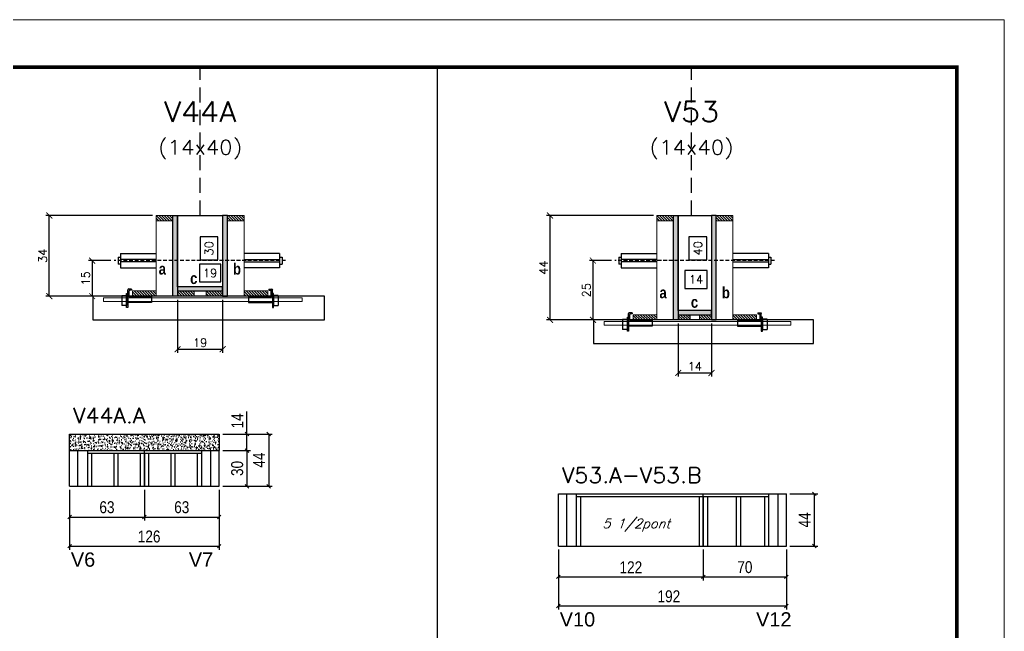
# Model space of a CAD drawing. Header units: millimetres. Extents: x 2921 to 9246, y 316 to 11751.
# Drawn here: x 5162 to 5991, y 3148 to 3663 of the extents above; entities that cross this region are included whole.
import ezdxf
from ezdxf.enums import TextEntityAlignment as Align

# ---------------------------------------------------------------- set-up
doc = ezdxf.new("R2010")
doc.units = ezdxf.units.MM
doc.linetypes.add('DASHED', pattern=[0.75, 0.5, -0.25])
doc.linetypes.add('HIDDEN', pattern=[9.525, 6.35, -3.175])
for name, color, linetype in [('00 - FELIPE', 2, 'Continuous'), ('1', 3, 'Continuous'), ('5', 5, 'Continuous'), ('8', 8, 'Continuous'), ('barrote', 251, 'Continuous'), ('COTA', 241, 'Continuous'), ('Cota Seção (2x)', 4, 'Continuous'), ('detalhes', 4, 'Continuous'), ('Hachura', 253, 'Continuous'), ('Painéis', 200, 'Continuous'), ('presilha', 1, 'Continuous'), ('SARR_2.2x7', 40, 'Continuous'), ('SARR_3.5x7', 81, 'Continuous'), ('TENSOR', 3, 'Continuous'), ('texto', 7, 'Continuous'), ('Texto de Titulo', 7, 'Continuous'), ('Texto Qtd Sarr', 242, 'Continuous')]:
    doc.layers.add(name, color=color, linetype=linetype)
for name, color, linetype, lineweight in [('CONCRETO', 251, 'Continuous', 25), ('Folhas', 255, 'Continuous', 9), ('Madeira', 126, 'Continuous', 18), ('SARRAFO DE PRESSAO', 251, 'DASHED', 9), ('SCO-___-LAJ', 2, 'Continuous', 0), ('Texto Seção', 7, 'Continuous', 15)]:
    doc.layers.add(name, color=color, linetype=linetype, lineweight=lineweight)
doc.styles.add('COTA TECNICA', font='techl___.ttf', dxfattribs={"height": 10})
doc.styles.add('REGUA-120', font='ROMANS.shx', dxfattribs={"height": 15})
doc.styles.add('Romans', font='romans.shx')
doc.styles.get("Standard").update_dxf_attribs({"font": 'arial.ttf'})
doc.styles.add('TECNICA', font='techb___.ttf', dxfattribs={"height": 10})
doc.dimstyles.new('Cota Seção (2x)', dxfattribs={"dimtxt": 7, "dimasz": 5, "dimexe": 3, "dimexo": 3, "dimgap": 2, "dimtad": 3, "dimdec": 1, "dimlfac": 0.5, "dimzin": 12, "dimdsep": 46, "dimtxsty": 'Romans', "dimblk": 'ARCHTICK', "dimcen": 0, "dimclrd": 4, "dimclre": 4, "dimclrt": 1, "dimadec": 1, "dimazin": 3, "dimtfac": 1, "dimtdec": 1, "dimtmove": 0, "dimatfit": 3, "dimldrblk": 'OBLIQUE', "dimfxl": 1, "dimtolj": 1, "dimtzin": 12, "dimarcsym": 0})
doc.dimstyles.new('Cota Seção interna', dxfattribs={"dimtxt": 7, "dimasz": 6, "dimexe": 0.18, "dimexo": 2, "dimgap": -4, "dimtad": 3, "dimdec": 1, "dimlfac": 0.5, "dimzin": 12, "dimdsep": 46, "dimtxsty": 'Romans', "dimblk": 'ARCHTICK', "dimcen": 0.09, "dimse1": 1, "dimse2": 1, "dimsd1": 1, "dimsd2": 1, "dimclrd": 180, "dimclre": 5, "dimclrt": 1, "dimadec": 0, "dimazin": 3, "dimtfac": 1, "dimtdec": 1, "dimtofl": 0, "dimtmove": 0, "dimatfit": 3, "dimldrblk": 'ARCHTICK', "dimfxl": 1, "dimtolj": 1, "dimtzin": 0, "dimarcsym": 0})
doc.dimstyles.new('PAINEL', dxfattribs={"dimtxt": 10, "dimasz": 3, "dimexe": 3, "dimexo": 3, "dimgap": 3, "dimtad": 1, "dimdec": 1, "dimzin": 12, "dimdsep": 46, "dimtxsty": 'COTA TECNICA', "dimblk1": 'OBLIQUE', "dimblk2": 'OBLIQUE', "dimsah": 1, "dimcen": 0.9, "dimclrd": 4, "dimclre": 4, "dimclrt": 240, "dimadec": 1, "dimazin": 3, "dimtfac": 1, "dimtdec": 1, "dimtmove": 0, "dimatfit": 3, "dimfxl": 1, "dimtolj": 1, "dimtzin": 12, "dimarcsym": 0})
pattern_1 = [(315, (28251.5095, -4799.5692), (1.12253202, 1.12253202), [])]
pattern_2 = [(315, (28663.2022, -4819.5692), (1.12253202, 1.12253202), [])]

# ---------------------------------------------------------------- blocks, each defined once
blk = doc.blocks.new('9999999999')
at = {"layer": 'Folhas'}
blk.add_lwpolyline([(98138.98, 34190.21), (99623.98, 34190.21), (99623.98, 35240.21), (98138.98, 35240.21)], close=True, dxfattribs=at)
at = {"layer": 'Folhas', "color": 30, "const_width": 3}
blk.add_lwpolyline([(98213.98, 34230.21), (99583.98, 34230.21), (99583.98, 35200.21), (98213.98, 35200.21)], close=True, dxfattribs=at)
blk = doc.blocks.new('_Oblique')
at = {"layer": '1', "color": 0, "lineweight": -2}
blk.add_line((-0.5, -0.5), (0.5, 0.5), dxfattribs=at)
blk = doc.blocks.new('*D434')
at = {"layer": 'COTA', "color": 4, "linetype": 'ByBlock', "lineweight": -2, "transparency": 16777216}
for p, q in [((5203.96, 3266.9), (5203.96, 3240.94)), ((5266.96, 3266.9), (5266.96, 3240.94)), ((5203.96, 3243.94), (5266.96, 3243.94))]:
    blk.add_line(p, q, dxfattribs=at)
at = {"layer": 'Defpoints', "color": 0, "linetype": 'ByBlock', "transparency": 16777216}
for p in [(5203.96, 3269.9), (5266.96, 3269.9), (5266.96, 3243.94)]:
    blk.add_point(p, dxfattribs=at)
at = {"layer": 'COTA', "color": 4, "linetype": 'ByBlock', "lineweight": -2, "transparency": 16777216, "xscale": 3, "yscale": 3, "zscale": 3, "rotation": 180}
blk.add_blockref('_Oblique', (5203.96, 3243.94), dxfattribs=at)
at = {"layer": 'COTA', "color": 4, "linetype": 'ByBlock', "lineweight": -2, "transparency": 16777216, "xscale": 3, "yscale": 3, "zscale": 3}
blk.add_blockref('_Oblique', (5266.96, 3243.94), dxfattribs=at)
at = {"layer": 'COTA', "color": 240, "linetype": 'ByBlock', "transparency": 16777216, "insert": (5235.46, 3252.16), "char_height": 10, "attachment_point": 5, "style": 'COTA TECNICA'}
blk.add_mtext('\\A1;63', dxfattribs=at)
blk = doc.blocks.new('*D435')
at = {"layer": 'COTA', "color": 4, "linetype": 'ByBlock', "lineweight": -2, "transparency": 16777216}
for p, q in [((5266.96, 3266.9), (5266.96, 3240.94)), ((5329.96, 3266.9), (5329.96, 3240.94)), ((5266.96, 3243.94), (5329.96, 3243.94))]:
    blk.add_line(p, q, dxfattribs=at)
at = {"layer": 'Defpoints', "color": 0, "linetype": 'ByBlock', "transparency": 16777216}
for p in [(5266.96, 3269.9), (5329.96, 3269.9), (5329.96, 3243.94)]:
    blk.add_point(p, dxfattribs=at)
at = {"layer": 'COTA', "color": 4, "linetype": 'ByBlock', "lineweight": -2, "transparency": 16777216, "xscale": 3, "yscale": 3, "zscale": 3, "rotation": 180}
blk.add_blockref('_Oblique', (5266.96, 3243.94), dxfattribs=at)
at = {"layer": 'COTA', "color": 4, "linetype": 'ByBlock', "lineweight": -2, "transparency": 16777216, "xscale": 3, "yscale": 3, "zscale": 3}
blk.add_blockref('_Oblique', (5329.96, 3243.94), dxfattribs=at)
at = {"layer": 'COTA', "color": 240, "linetype": 'ByBlock', "transparency": 16777216, "insert": (5298.46, 3252.16), "char_height": 10, "attachment_point": 5, "style": 'COTA TECNICA'}
blk.add_mtext('\\A1;63', dxfattribs=at)
blk = doc.blocks.new('*D436')
at = {"layer": 'COTA', "color": 4, "linetype": 'ByBlock', "lineweight": -2, "transparency": 16777216}
for p, q in [((5203.96, 3266.9), (5203.96, 3216.4)), ((5329.96, 3266.9), (5329.96, 3216.4)), ((5203.96, 3219.4), (5329.96, 3219.4))]:
    blk.add_line(p, q, dxfattribs=at)
at = {"layer": 'Defpoints', "color": 0, "linetype": 'ByBlock', "transparency": 16777216}
for p in [(5203.96, 3269.9), (5329.96, 3269.9), (5329.96, 3219.4)]:
    blk.add_point(p, dxfattribs=at)
at = {"layer": 'COTA', "color": 4, "linetype": 'ByBlock', "lineweight": -2, "transparency": 16777216, "xscale": 3, "yscale": 3, "zscale": 3, "rotation": 180}
blk.add_blockref('_Oblique', (5203.96, 3219.4), dxfattribs=at)
at = {"layer": 'COTA', "color": 4, "linetype": 'ByBlock', "lineweight": -2, "transparency": 16777216, "xscale": 3, "yscale": 3, "zscale": 3}
blk.add_blockref('_Oblique', (5329.96, 3219.4), dxfattribs=at)
at = {"layer": 'COTA', "color": 240, "linetype": 'ByBlock', "transparency": 16777216, "insert": (5270.96, 3227.5), "char_height": 10, "attachment_point": 5, "style": 'COTA TECNICA'}
blk.add_mtext('\\A1;126', dxfattribs=at)
blk = doc.blocks.new('*D437')
at = {"layer": 'COTA', "color": 4, "lineweight": -2, "transparency": 16777216}
for p, q in [((5332.96, 3299.9), (5356.37, 3299.9)), ((5353.37, 3299.9), (5353.37, 3269.9)), ((5332.96, 3269.9), (5356.37, 3269.9))]:
    blk.add_line(p, q, dxfattribs=at)
at = {"layer": 'Defpoints', "color": 0, "transparency": 16777216}
for p in [(5329.96, 3299.9), (5329.96, 3269.9), (5353.37, 3269.9)]:
    blk.add_point(p, dxfattribs=at)
at = {"layer": 'COTA', "color": 4, "lineweight": -2, "transparency": 16777216, "xscale": 3, "yscale": 3, "zscale": 3}
for p, rotation in [((5353.37, 3299.9), 90), ((5353.37, 3269.9), 270)]:
    blk.add_blockref('_Oblique', p, dxfattribs=dict(at, rotation=rotation))
at = {"layer": 'COTA', "color": 240, "transparency": 16777216, "insert": (5345.15, 3284.9), "char_height": 10, "attachment_point": 5, "rotation": 90, "style": 'COTA TECNICA'}
blk.add_mtext('\\A1;30', dxfattribs=at)
blk = doc.blocks.new('titulo1')
at = {"layer": 'Defpoints', "color": 252, "linetype": 'HIDDEN', "ltscale": 2}
blk.add_line((0, 0), (0, 125), dxfattribs=at)
at = {"layer": 'Defpoints', "style": 'Romans', "oblique": 15}
blk.add_attdef('FOLHA', text='', height=10, dxfattribs=at).set_placement((0, 15.58), align=Align.MIDDLE_CENTER)
at = {"layer": 'Texto Qtd Sarr', "color": 3, "style": 'Romans', "oblique": 15}
for tag, height, p in [('TITULO', 17, (0, 71.45)), ('SEÇÃO', 12, (0, 41.55))]:
    blk.add_attdef(tag, text='', height=height, dxfattribs=at).set_placement(p, align=Align.MIDDLE_CENTER)
blk = doc.blocks.new('_ArchTick')
at = {"color": 0, "linetype": 'ByBlock', "const_width": 0.15}
blk.add_lwpolyline([(-0.5, -0.5), (0.5, 0.5)], dxfattribs=at)
blk = doc.blocks.new('*D438')
at = {"layer": 'COTA', "color": 4, "lineweight": -2, "transparency": 16777216}
for p, q in [((5273.89, 3498.07), (5183.91, 3498.07)), ((5186.91, 3430.07), (5186.91, 3498.07)), ((5258.29, 3430.07), (5183.91, 3430.07))]:
    blk.add_line(p, q, dxfattribs=at)
at = {"layer": 'Defpoints', "color": 0, "transparency": 16777216}
for p in [(5186.91, 3498.07), (5276.89, 3498.07), (5261.29, 3430.07)]:
    blk.add_point(p, dxfattribs=at)
at = {"layer": 'COTA', "color": 4, "lineweight": -2, "transparency": 16777216, "xscale": 5, "yscale": 5, "zscale": 5}
for p, rotation in [((5186.91, 3498.07), 90), ((5186.91, 3430.07), 270)]:
    blk.add_blockref('_ArchTick', p, dxfattribs=dict(at, rotation=rotation))
at = {"layer": 'COTA', "color": 1, "transparency": 16777216, "insert": (5181.41, 3464.07), "char_height": 7, "attachment_point": 5, "rotation": 90, "style": 'Romans'}
blk.add_mtext('\\A1;34', dxfattribs=at)
blk = doc.blocks.new('*D439')
at = {"layer": 'Cota Seção (2x)', "color": 180, "lineweight": -2, "transparency": 16777216}
for p, q in [((5328.89, 3480.05), (5313.89, 3480.05)), ((5313.89, 3480.05), (5313.89, 3460.72)), ((5328.89, 3460.72), (5328.89, 3480.05)), ((5313.89, 3460.72), (5328.89, 3460.72))]:
    blk.add_line(p, q, dxfattribs=at)
at = {"layer": 'Defpoints', "color": 0, "transparency": 16777216}
for p in [(5332.89, 3498.07), (5343.89, 3498.07), (5343.89, 3438.07)]:
    blk.add_point(p, dxfattribs=at)
at = {"layer": 'Cota Seção (2x)', "color": 1, "transparency": 16777216, "insert": (5321.39, 3470.39), "char_height": 7, "attachment_point": 5, "rotation": 90, "style": 'Romans'}
blk.add_mtext('\\A1;30', dxfattribs=at)
blk = doc.blocks.new('PRESILHA METÁLICA 1')
at = {"layer": 'presilha'}
for p, q in [((0, 13), (6, 13)), ((0, 13), (0, 0)), ((6, 15.5), (7.5, 15.5)), ((6, -2.5), (6, 15.5)), ((6, 13), (6, 0)), ((7.5, 10.6), (7.5, 19.9)), ((7.5, 15.5), (7.5, -2.5)), ((12, 21), (8.6, 21)), ((9, 11.6), (9, 18.9)), ((12, 19.5), (9.6, 19.5)), ((12, 21), (12, 19.5)), ((6, 0), (0, 0)), ((37.5, 4.1), (7.5, 4.1)), ((37.5, 11), (9.6, 11)), ((37.5, 11), (37.5, 4.1)), ((7.5, -2.5), (6, -2.5))]:
    blk.add_line(p, q, dxfattribs=at)
for centre, radius, start, end in [((8.6, 19.9), 1.14, 90, 180), ((9.6, 18.9), 0.57, 90, 180), ((9.6, 11.6), 0.57, 180, 270)]:
    blk.add_arc(centre, radius, start, end, dxfattribs=at)
blk = doc.blocks.new('*D440')
at = {"layer": 'COTA', "color": 4, "lineweight": -2, "transparency": 16777216}
for p, q in [((5294.89, 3427.07), (5294.89, 3382.35)), ((5332.89, 3427.07), (5332.89, 3382.35)), ((5294.89, 3385.35), (5332.89, 3385.35))]:
    blk.add_line(p, q, dxfattribs=at)
at = {"layer": 'Defpoints', "color": 0, "transparency": 16777216}
for p in [(5294.89, 3430.07), (5332.89, 3430.07), (5332.89, 3385.35)]:
    blk.add_point(p, dxfattribs=at)
at = {"layer": 'COTA', "color": 4, "lineweight": -2, "transparency": 16777216, "xscale": 5, "yscale": 5, "zscale": 5, "rotation": 180}
blk.add_blockref('_ArchTick', (5294.89, 3385.35), dxfattribs=at)
at = {"layer": 'COTA', "color": 4, "lineweight": -2, "transparency": 16777216, "xscale": 5, "yscale": 5, "zscale": 5}
blk.add_blockref('_ArchTick', (5332.89, 3385.35), dxfattribs=at)
at = {"layer": 'COTA', "color": 1, "transparency": 16777216, "insert": (5313.89, 3390.85), "char_height": 7, "attachment_point": 5, "style": 'Romans'}
blk.add_mtext('\\A1;19', dxfattribs=at)
blk = doc.blocks.new('*D1002')
at = {"layer": 'COTA', "color": 4, "lineweight": -2, "transparency": 16777216}
for p, q in [((5238.59, 3460.04), (5220.03, 3460.04)), ((5223.03, 3460.04), (5223.03, 3430.07)), ((5238.59, 3430.07), (5220.03, 3430.07))]:
    blk.add_line(p, q, dxfattribs=at)
at = {"layer": 'Defpoints', "color": 0, "transparency": 16777216}
for p in [(5241.59, 3460.04), (5223.03, 3430.07), (5241.59, 3430.07)]:
    blk.add_point(p, dxfattribs=at)
at = {"layer": 'COTA', "color": 4, "lineweight": -2, "transparency": 16777216, "xscale": 5, "yscale": 5, "zscale": 5}
for p, rotation in [((5223.03, 3460.04), 90), ((5223.03, 3430.07), 270)]:
    blk.add_blockref('_ArchTick', p, dxfattribs=dict(at, rotation=rotation))
at = {"layer": 'COTA', "color": 1, "transparency": 16777216, "insert": (5217.53, 3445.06), "char_height": 7, "attachment_point": 5, "rotation": 90, "style": 'Romans'}
blk.add_mtext('\\A1;15', dxfattribs=at)
blk = doc.blocks.new('*D441')
at = {"layer": 'Cota Seção (2x)', "color": 180, "lineweight": -2, "transparency": 16777216}
for p, q in [((5331.26, 3457.07), (5313.26, 3457.07)), ((5313.26, 3457.07), (5313.26, 3442.07)), ((5331.26, 3442.07), (5331.26, 3457.07)), ((5313.26, 3442.07), (5331.26, 3442.07))]:
    blk.add_line(p, q, dxfattribs=at)
at = {"layer": 'Defpoints', "color": 0, "transparency": 16777216}
for p in [(5332.89, 3438.07), (5294.89, 3430.07), (5332.89, 3430.07)]:
    blk.add_point(p, dxfattribs=at)
at = {"layer": 'Cota Seção (2x)', "color": 1, "transparency": 16777216, "insert": (5322.26, 3449.57), "char_height": 7, "attachment_point": 5, "style": 'Romans'}
blk.add_mtext('\\A1;19', dxfattribs=at)
blk = doc.blocks.new('*D509')
at = {"layer": 'COTA', "color": 4, "linetype": 'ByBlock', "lineweight": -2, "transparency": 16777216}
for p, q in [((5615.65, 3216.52), (5615.65, 3190.56)), ((5737.65, 3216.52), (5737.65, 3190.56)), ((5615.65, 3193.56), (5737.65, 3193.56))]:
    blk.add_line(p, q, dxfattribs=at)
at = {"layer": 'Defpoints', "color": 0, "linetype": 'ByBlock', "transparency": 16777216}
for p in [(5615.65, 3219.52), (5737.65, 3219.52), (5737.65, 3193.56)]:
    blk.add_point(p, dxfattribs=at)
at = {"layer": 'COTA', "color": 4, "linetype": 'ByBlock', "lineweight": -2, "transparency": 16777216, "xscale": 3, "yscale": 3, "zscale": 3, "rotation": 180}
blk.add_blockref('_Oblique', (5615.65, 3193.56), dxfattribs=at)
at = {"layer": 'COTA', "color": 4, "linetype": 'ByBlock', "lineweight": -2, "transparency": 16777216, "xscale": 3, "yscale": 3, "zscale": 3}
blk.add_blockref('_Oblique', (5737.65, 3193.56), dxfattribs=at)
at = {"layer": 'COTA', "color": 240, "linetype": 'ByBlock', "transparency": 16777216, "insert": (5676.65, 3201.62), "char_height": 10, "attachment_point": 5, "style": 'COTA TECNICA'}
blk.add_mtext('\\A1;122', dxfattribs=at)
blk = doc.blocks.new('*D510')
at = {"layer": 'COTA', "color": 4, "linetype": 'ByBlock', "lineweight": -2, "transparency": 16777216}
for p, q in [((5737.65, 3216.52), (5737.65, 3190.56)), ((5807.65, 3216.52), (5807.65, 3190.56)), ((5737.65, 3193.56), (5807.65, 3193.56))]:
    blk.add_line(p, q, dxfattribs=at)
at = {"layer": 'Defpoints', "color": 0, "linetype": 'ByBlock', "transparency": 16777216}
for p in [(5737.65, 3219.52), (5807.65, 3219.52), (5807.65, 3193.56)]:
    blk.add_point(p, dxfattribs=at)
at = {"layer": 'COTA', "color": 4, "linetype": 'ByBlock', "lineweight": -2, "transparency": 16777216, "xscale": 3, "yscale": 3, "zscale": 3, "rotation": 180}
blk.add_blockref('_Oblique', (5737.65, 3193.56), dxfattribs=at)
at = {"layer": 'COTA', "color": 4, "linetype": 'ByBlock', "lineweight": -2, "transparency": 16777216, "xscale": 3, "yscale": 3, "zscale": 3}
blk.add_blockref('_Oblique', (5807.65, 3193.56), dxfattribs=at)
at = {"layer": 'COTA', "color": 240, "linetype": 'ByBlock', "transparency": 16777216, "insert": (5772.65, 3201.67), "char_height": 10, "attachment_point": 5, "style": 'COTA TECNICA'}
blk.add_mtext('\\A1;70', dxfattribs=at)
blk = doc.blocks.new('*D511')
at = {"layer": 'COTA', "color": 4, "linetype": 'ByBlock', "lineweight": -2, "transparency": 16777216}
for p, q in [((5615.65, 3216.52), (5615.65, 3166.02)), ((5807.65, 3216.52), (5807.65, 3166.02)), ((5615.65, 3169.02), (5807.65, 3169.02))]:
    blk.add_line(p, q, dxfattribs=at)
at = {"layer": 'Defpoints', "color": 0, "linetype": 'ByBlock', "transparency": 16777216}
for p in [(5615.65, 3219.52), (5807.65, 3219.52), (5807.65, 3169.02)]:
    blk.add_point(p, dxfattribs=at)
at = {"layer": 'COTA', "color": 4, "linetype": 'ByBlock', "lineweight": -2, "transparency": 16777216, "xscale": 3, "yscale": 3, "zscale": 3, "rotation": 180}
blk.add_blockref('_Oblique', (5615.65, 3169.02), dxfattribs=at)
at = {"layer": 'COTA', "color": 4, "linetype": 'ByBlock', "lineweight": -2, "transparency": 16777216, "xscale": 3, "yscale": 3, "zscale": 3}
blk.add_blockref('_Oblique', (5807.65, 3169.02), dxfattribs=at)
at = {"layer": 'COTA', "color": 240, "linetype": 'ByBlock', "transparency": 16777216, "insert": (5708.65, 3177.11), "char_height": 10, "attachment_point": 5, "style": 'COTA TECNICA'}
blk.add_mtext('\\A1;192', dxfattribs=at)
blk = doc.blocks.new('*D512')
at = {"layer": 'COTA', "color": 4, "lineweight": -2, "transparency": 16777216}
for p, q in [((5810.65, 3263.52), (5834.06, 3263.52)), ((5831.06, 3263.52), (5831.06, 3219.52)), ((5810.65, 3219.52), (5834.06, 3219.52))]:
    blk.add_line(p, q, dxfattribs=at)
at = {"layer": 'Defpoints', "color": 0, "transparency": 16777216}
for p in [(5807.65, 3263.52), (5807.65, 3219.52), (5831.06, 3219.52)]:
    blk.add_point(p, dxfattribs=at)
at = {"layer": 'COTA', "color": 4, "lineweight": -2, "transparency": 16777216, "xscale": 3, "yscale": 3, "zscale": 3}
for p, rotation in [((5831.06, 3263.52), 90), ((5831.06, 3219.52), 270)]:
    blk.add_blockref('_Oblique', p, dxfattribs=dict(at, rotation=rotation))
at = {"layer": 'COTA', "color": 240, "transparency": 16777216, "insert": (5822.99, 3241.52), "char_height": 10, "attachment_point": 5, "rotation": 90, "style": 'COTA TECNICA'}
blk.add_mtext('\\A1;44', dxfattribs=at)
blk = doc.blocks.new('*D461')
at = {"layer": 'COTA', "color": 4, "lineweight": -2, "transparency": 16777216}
for p, q in [((5695.58, 3498.07), (5605.61, 3498.07)), ((5608.61, 3410.07), (5608.61, 3498.07)), ((5679.98, 3410.07), (5605.61, 3410.07))]:
    blk.add_line(p, q, dxfattribs=at)
at = {"layer": 'Defpoints', "color": 0, "transparency": 16777216}
for p in [(5608.61, 3498.07), (5698.58, 3498.07), (5682.98, 3410.07)]:
    blk.add_point(p, dxfattribs=at)
at = {"layer": 'COTA', "color": 4, "lineweight": -2, "transparency": 16777216, "xscale": 5, "yscale": 5, "zscale": 5}
for p, rotation in [((5608.61, 3498.07), 90), ((5608.61, 3410.07), 270)]:
    blk.add_blockref('_ArchTick', p, dxfattribs=dict(at, rotation=rotation))
at = {"layer": 'COTA', "color": 1, "transparency": 16777216, "insert": (5603.11, 3454.07), "char_height": 7, "attachment_point": 5, "rotation": 90, "style": 'Romans'}
blk.add_mtext('\\A1;44', dxfattribs=at)
blk = doc.blocks.new('*D462')
at = {"layer": 'Cota Seção (2x)', "color": 180, "lineweight": -2, "transparency": 16777216}
for p, q in [((5740.58, 3480.05), (5725.58, 3480.05)), ((5725.58, 3480.05), (5725.58, 3460.72)), ((5740.58, 3460.72), (5740.58, 3480.05)), ((5725.58, 3460.72), (5740.58, 3460.72))]:
    blk.add_line(p, q, dxfattribs=at)
at = {"layer": 'Defpoints', "color": 0, "transparency": 16777216}
for p in [(5744.58, 3498.07), (5755.58, 3498.07), (5755.58, 3418.07)]:
    blk.add_point(p, dxfattribs=at)
at = {"layer": 'Cota Seção (2x)', "color": 1, "transparency": 16777216, "insert": (5733.08, 3470.39), "char_height": 7, "attachment_point": 5, "rotation": 90, "style": 'Romans'}
blk.add_mtext('\\A1;40', dxfattribs=at)
blk = doc.blocks.new('*D463')
at = {"layer": 'COTA', "color": 4, "lineweight": -2, "transparency": 16777216}
for p, q in [((5716.58, 3407.07), (5716.58, 3362.35)), ((5744.58, 3407.07), (5744.58, 3362.35)), ((5716.58, 3365.35), (5744.58, 3365.35))]:
    blk.add_line(p, q, dxfattribs=at)
at = {"layer": 'Defpoints', "color": 0, "transparency": 16777216}
for p in [(5716.58, 3410.07), (5744.58, 3410.07), (5744.58, 3365.35)]:
    blk.add_point(p, dxfattribs=at)
at = {"layer": 'COTA', "color": 4, "lineweight": -2, "transparency": 16777216, "xscale": 5, "yscale": 5, "zscale": 5, "rotation": 180}
blk.add_blockref('_ArchTick', (5716.58, 3365.35), dxfattribs=at)
at = {"layer": 'COTA', "color": 4, "lineweight": -2, "transparency": 16777216, "xscale": 5, "yscale": 5, "zscale": 5}
blk.add_blockref('_ArchTick', (5744.58, 3365.35), dxfattribs=at)
at = {"layer": 'COTA', "color": 1, "transparency": 16777216, "insert": (5730.58, 3370.85), "char_height": 7, "attachment_point": 5, "style": 'Romans'}
blk.add_mtext('\\A1;14', dxfattribs=at)
blk = doc.blocks.new('*D1008')
at = {"layer": 'COTA', "color": 4, "lineweight": -2, "transparency": 16777216}
for p, q in [((5660.28, 3460.04), (5641.72, 3460.04)), ((5644.72, 3460.04), (5644.72, 3410.07)), ((5660.28, 3410.07), (5641.72, 3410.07))]:
    blk.add_line(p, q, dxfattribs=at)
at = {"layer": 'Defpoints', "color": 0, "transparency": 16777216}
for p in [(5663.28, 3460.04), (5644.72, 3410.07), (5663.28, 3410.07)]:
    blk.add_point(p, dxfattribs=at)
at = {"layer": 'COTA', "color": 4, "lineweight": -2, "transparency": 16777216, "xscale": 5, "yscale": 5, "zscale": 5}
for p, rotation in [((5644.72, 3460.04), 90), ((5644.72, 3410.07), 270)]:
    blk.add_blockref('_ArchTick', p, dxfattribs=dict(at, rotation=rotation))
at = {"layer": 'COTA', "color": 1, "transparency": 16777216, "insert": (5639.22, 3435.06), "char_height": 7, "attachment_point": 5, "rotation": 90, "style": 'Romans'}
blk.add_mtext('\\A1;25', dxfattribs=at)
blk = doc.blocks.new('*D464')
at = {"layer": 'Cota Seção (2x)', "color": 180, "lineweight": -2, "transparency": 16777216}
for p, q in [((5740.85, 3451.66), (5722.18, 3451.66)), ((5722.18, 3451.66), (5722.18, 3436.66)), ((5740.85, 3436.66), (5740.85, 3451.66)), ((5722.18, 3436.66), (5740.85, 3436.66))]:
    blk.add_line(p, q, dxfattribs=at)
at = {"layer": 'Defpoints', "color": 0, "transparency": 16777216}
for p in [(5744.58, 3432.66), (5716.58, 3410.07), (5744.58, 3410.07)]:
    blk.add_point(p, dxfattribs=at)
at = {"layer": 'Cota Seção (2x)', "color": 1, "transparency": 16777216, "insert": (5731.52, 3444.16), "char_height": 7, "attachment_point": 5, "style": 'Romans'}
blk.add_mtext('\\A1;14', dxfattribs=at)
blk = doc.blocks.new('*D1288')
at = {"layer": '00 - FELIPE', "color": 4, "lineweight": -2, "transparency": 16777216}
for p, q in [((5353.37, 3313.9), (5353.37, 3333.01)), ((5332.96, 3313.9), (5356.37, 3313.9)), ((5353.37, 3299.9), (5353.37, 3313.9)), ((5332.96, 3299.9), (5356.37, 3299.9))]:
    blk.add_line(p, q, dxfattribs=at)
at = {"layer": 'Defpoints', "color": 0, "transparency": 16777216}
for p in [(5329.96, 3313.9), (5353.37, 3313.9), (5329.96, 3299.9)]:
    blk.add_point(p, dxfattribs=at)
at = {"layer": '00 - FELIPE', "color": 4, "lineweight": -2, "transparency": 16777216, "xscale": 3, "yscale": 3, "zscale": 3}
for p, rotation in [((5353.37, 3313.9), 90), ((5353.37, 3299.9), 270)]:
    blk.add_blockref('_Oblique', p, dxfattribs=dict(at, rotation=rotation))
at = {"layer": '00 - FELIPE', "color": 240, "transparency": 16777216, "insert": (5345.29, 3324.96), "char_height": 10, "attachment_point": 5, "rotation": 90, "style": 'COTA TECNICA'}
blk.add_mtext('\\A1;14', dxfattribs=at)
blk = doc.blocks.new('*D1289')
at = {"layer": '00 - FELIPE', "color": 4, "lineweight": -2, "transparency": 16777216}
for p, q in [((5332.96, 3313.9), (5374.65, 3313.9)), ((5371.65, 3313.9), (5371.65, 3269.9)), ((5332.96, 3269.9), (5374.65, 3269.9))]:
    blk.add_line(p, q, dxfattribs=at)
at = {"layer": 'Defpoints', "color": 0, "transparency": 16777216}
for p in [(5329.96, 3313.9), (5329.96, 3269.9), (5371.65, 3269.9)]:
    blk.add_point(p, dxfattribs=at)
at = {"layer": '00 - FELIPE', "color": 4, "lineweight": -2, "transparency": 16777216, "xscale": 3, "yscale": 3, "zscale": 3}
for p, rotation in [((5371.65, 3313.9), 90), ((5371.65, 3269.9), 270)]:
    blk.add_blockref('_Oblique', p, dxfattribs=dict(at, rotation=rotation))
at = {"layer": '00 - FELIPE', "color": 240, "transparency": 16777216, "insert": (5363.58, 3291.9), "char_height": 10, "attachment_point": 5, "rotation": 90, "style": 'COTA TECNICA'}
blk.add_mtext('\\A1;44', dxfattribs=at)

msp = doc.modelspace()

# ---------------------------------------------------------------- hatches: boundary and pattern name
at = {"layer": 'COTA', "linetype": 'ByBlock'}
h = msp.add_hatch(dxfattribs=at)
h.set_pattern_fill('AR-CONC', color=256, scale=0.03)
h.paths.add_polyline_path([(5329.96, 3313.9), (5203.96, 3313.9), (5203.96, 3299.97), (5329.96, 3299.97)])
at = {"layer": 'Hachura'}
h = msp.add_hatch(dxfattribs=at)
h.set_pattern_fill('ANSI31', color=256, scale=0.5, angle=270, style=0)
h.set_pattern_definition([(315, (28251.5095, -4809.5692), (1.12253202, 1.12253202), [])])
h.paths.add_polyline_path([(5290.89, 3493.67), (5290.89, 3498.07), (5276.89, 3498.07), (5276.89, 3493.67)])
h = msp.add_hatch(color=256, dxfattribs=at)
h.dxf.hatch_style = 1
h.paths.add_polyline_path([(5294.89, 3498.07), (5290.89, 3498.07), (5290.89, 3430.07), (5294.89, 3430.07)])
h = msp.add_hatch(color=256, dxfattribs=at)
h.dxf.hatch_style = 1
h.paths.add_polyline_path([(5336.89, 3498.07), (5332.89, 3498.07), (5332.89, 3430.07), (5336.89, 3430.07)])
h = msp.add_hatch(dxfattribs=at)
h.set_pattern_fill('ANSI31', color=256, scale=0.5, angle=270, style=0)
h.set_pattern_definition([(315, (28251.5095, -4809.5692), (1.12253202, 1.12253202), [])])
h.paths.add_polyline_path([(5336.89, 3493.67), (5336.89, 3498.07), (5350.89, 3498.07), (5350.89, 3493.67)])
h = msp.add_hatch(dxfattribs=at)
h.set_pattern_fill('ANSI31', color=256, scale=0.5, angle=270, style=0)
h.set_pattern_definition([(315, (28673.2022, -4809.5692), (1.12253202, 1.12253202), [])])
h.paths.add_polyline_path([(5712.58, 3493.67), (5712.58, 3498.07), (5698.58, 3498.07), (5698.58, 3493.67)])
h = msp.add_hatch(color=256, dxfattribs=at)
h.dxf.hatch_style = 1
h.paths.add_polyline_path([(5716.58, 3498.07), (5712.58, 3498.07), (5712.58, 3410.07), (5716.58, 3410.07)])
h = msp.add_hatch(color=256, dxfattribs=at)
h.dxf.hatch_style = 1
h.paths.add_polyline_path([(5748.58, 3498.07), (5744.58, 3498.07), (5744.58, 3410.07), (5748.58, 3410.07)])
h = msp.add_hatch(dxfattribs=at)
h.set_pattern_fill('ANSI31', color=256, scale=0.5, angle=270, style=0)
h.set_pattern_definition([(315, (28663.2022, -4809.5692), (1.12253202, 1.12253202), [])])
h.paths.add_polyline_path([(5748.58, 3493.67), (5748.58, 3498.07), (5762.58, 3498.07), (5762.58, 3493.67)])
h = msp.add_hatch(dxfattribs=at)
h.set_pattern_fill('ANSI31', color=256, scale=0.5, angle=270, style=0)
h.set_pattern_definition([(315, (28251.5095, -4799.5692), (1.12253202, 1.12253202), [])])
h.paths.add_polyline_path([(5256.89, 3430.07), (5256.89, 3434.47), (5276.89, 3434.47), (5276.89, 3430.07)])
h = msp.add_hatch(color=256, dxfattribs=at)
h.dxf.hatch_style = 1
h.paths.add_polyline_path([(5332.89, 3434.47), (5332.89, 3438.07), (5294.89, 3438.07), (5294.89, 3434.47)])
h = msp.add_hatch(dxfattribs=at)
h.set_pattern_fill('ANSI31', color=256, scale=0.5, angle=270, style=0)
h.set_pattern_definition(pattern_1)
h.paths.add_polyline_path([(5294.89, 3430.07), (5294.89, 3434.47), (5308.89, 3434.47), (5308.89, 3430.07)])
h = msp.add_hatch(dxfattribs=at)
h.set_pattern_fill('ANSI31', color=256, scale=0.5, angle=270, style=0)
h.set_pattern_definition(pattern_1)
h.paths.add_polyline_path([(5332.89, 3430.07), (5332.89, 3434.47), (5318.89, 3434.47), (5318.89, 3430.07)])
h = msp.add_hatch(dxfattribs=at)
h.set_pattern_fill('ANSI31', color=256, scale=0.5, angle=270, style=0)
h.set_pattern_definition(pattern_1)
h.paths.add_polyline_path([(5370.89, 3430.07), (5370.89, 3434.47), (5350.89, 3434.47), (5350.89, 3430.07)])
h = msp.add_hatch(color=256, dxfattribs=at)
h.dxf.hatch_style = 1
h.paths.add_polyline_path([(5744.58, 3414.47), (5744.58, 3418.07), (5716.58, 3418.07), (5716.58, 3414.47)])
h = msp.add_hatch(dxfattribs=at)
h.set_pattern_fill('ANSI31', color=256, scale=0.5, angle=270, style=0)
h.set_pattern_definition([(315, (28673.2022, -4819.5692), (1.12253202, 1.12253202), [])])
h.paths.add_polyline_path([(5678.58, 3410.07), (5678.58, 3414.47), (5698.58, 3414.47), (5698.58, 3410.07)])
h = msp.add_hatch(dxfattribs=at)
h.set_pattern_fill('ANSI31', color=256, scale=0.5, angle=270, style=0)
h.set_pattern_definition([(315, (28673.2022, -4819.5692), (1.12253202, 1.12253202), [])])
h.paths.add_polyline_path([(5716.58, 3410.07), (5716.58, 3414.47), (5726.58, 3414.47), (5726.58, 3410.07)])
h = msp.add_hatch(dxfattribs=at)
h.set_pattern_fill('ANSI31', color=256, scale=0.5, angle=270, style=0)
h.set_pattern_definition(pattern_2)
h.paths.add_polyline_path([(5744.58, 3410.07), (5744.58, 3414.47), (5734.58, 3414.47), (5734.58, 3410.07)])
h = msp.add_hatch(dxfattribs=at)
h.set_pattern_fill('ANSI31', color=256, scale=0.5, angle=270, style=0)
h.set_pattern_definition(pattern_2)
h.paths.add_polyline_path([(5782.58, 3410.07), (5782.58, 3414.47), (5762.58, 3414.47), (5762.58, 3410.07)])

# ---------------------------------------------------------------- linework, layer by layer
at = {"ltscale": 3}
for p, q in [((5246.89, 3466.04), (5246.89, 3454.04)), ((5246.89, 3466.04), (5276.89, 3466.04)), ((5380.89, 3466.04), (5350.89, 3466.04)), ((5380.89, 3466.04), (5380.89, 3454.04)), ((5668.58, 3466.04), (5668.58, 3454.04)), ((5668.58, 3466.04), (5698.58, 3466.04)), ((5792.58, 3466.04), (5762.58, 3466.04)), ((5792.58, 3466.04), (5792.58, 3454.04)), ((5244.89, 3463.04), (5244.89, 3457.04)), ((5244.89, 3463.04), (5246.89, 3463.04)), ((5276.89, 3461.04), (5246.89, 3461.04)), ((5276.89, 3459.04), (5246.89, 3459.04)), ((5350.89, 3461.04), (5380.89, 3461.04)), ((5350.89, 3459.04), (5380.89, 3459.04)), ((5380.89, 3463.04), (5382.89, 3463.04)), ((5382.89, 3463.04), (5382.89, 3457.04)), ((5666.58, 3463.04), (5666.58, 3457.04)), ((5666.58, 3463.04), (5668.58, 3463.04)), ((5698.58, 3461.04), (5668.58, 3461.04)), ((5698.58, 3459.04), (5668.58, 3459.04)), ((5762.58, 3461.04), (5792.58, 3461.04)), ((5762.58, 3459.04), (5792.58, 3459.04)), ((5792.58, 3463.04), (5794.58, 3463.04)), ((5794.58, 3463.04), (5794.58, 3457.04)), ((5246.89, 3457.04), (5244.89, 3457.04)), ((5246.89, 3454.04), (5276.89, 3454.04)), ((5380.89, 3454.04), (5350.89, 3454.04)), ((5380.89, 3457.04), (5382.89, 3457.04)), ((5668.58, 3457.04), (5666.58, 3457.04)), ((5668.58, 3454.04), (5698.58, 3454.04)), ((5792.58, 3454.04), (5762.58, 3454.04)), ((5792.58, 3457.04), (5794.58, 3457.04))]:
    msp.add_line(p, q, dxfattribs=at)
at = {"layer": '8', "linetype": 'ByBlock'}
msp.add_line((5513.44, 3623.07), (5513.44, 2852.32), dxfattribs=at)
at = {"layer": 'barrote'}
for points in [[(5223.43, 3410.07), (5418.62, 3410.07), (5418.62, 3430.07), (5223.43, 3430.07)], [(5645.13, 3390.07), (5830.31, 3390.07), (5830.31, 3410.07), (5645.13, 3410.07)]]:
    msp.add_lwpolyline(points, close=True, dxfattribs=at)
at = {"layer": 'CONCRETO'}
for points in [[(5294.89, 3498.07), (5294.89, 3498.07), (5332.89, 3498.07), (5332.89, 3498.07), (5332.89, 3498.07), (5332.89, 3438.07), (5294.89, 3438.07), (5294.89, 3498.07)], [(5716.58, 3498.07), (5716.58, 3498.07), (5744.58, 3498.07), (5744.58, 3498.07), (5744.58, 3498.07), (5744.58, 3418.07), (5716.58, 3418.07), (5716.58, 3498.07)]]:
    msp.add_lwpolyline(points, close=True, dxfattribs=at)
at = {"layer": 'COTA', "linetype": 'ByBlock'}
for p, q in [((5203.96, 3299.9), (5203.96, 3313.9)), ((5203.96, 3313.9), (5329.96, 3313.9)), ((5329.96, 3313.9), (5329.96, 3299.9))]:
    msp.add_line(p, q, dxfattribs=at)
at = {"layer": 'Madeira'}
for points in [[(5290.89, 3493.67), (5290.89, 3498.07), (5276.89, 3498.07), (5276.89, 3493.67)], [(5290.89, 3498.07), (5276.89, 3498.07), (5276.89, 3430.07), (5290.89, 3430.07)], [(5336.89, 3493.67), (5336.89, 3498.07), (5350.89, 3498.07), (5350.89, 3493.67)], [(5336.89, 3498.07), (5350.89, 3498.07), (5350.89, 3430.07), (5336.89, 3430.07)], [(5712.58, 3493.67), (5712.58, 3498.07), (5698.58, 3498.07), (5698.58, 3493.67)], [(5712.58, 3498.07), (5698.58, 3498.07), (5698.58, 3410.07), (5712.58, 3410.07)], [(5748.58, 3493.67), (5748.58, 3498.07), (5762.58, 3498.07), (5762.58, 3493.67)], [(5748.58, 3498.07), (5762.58, 3498.07), (5762.58, 3410.07), (5748.58, 3410.07)], [(5256.89, 3430.07), (5256.89, 3434.47), (5276.89, 3434.47), (5276.89, 3430.07)], [(5294.89, 3430.07), (5294.89, 3434.47), (5308.89, 3434.47), (5308.89, 3430.07)], [(5332.89, 3430.07), (5332.89, 3434.47), (5318.89, 3434.47), (5318.89, 3430.07)], [(5370.89, 3430.07), (5370.89, 3434.47), (5350.89, 3434.47), (5350.89, 3430.07)], [(5678.58, 3410.07), (5678.58, 3414.47), (5698.58, 3414.47), (5698.58, 3410.07)], [(5716.58, 3410.07), (5716.58, 3414.47), (5726.58, 3414.47), (5726.58, 3410.07)], [(5744.58, 3410.07), (5744.58, 3414.47), (5734.58, 3414.47), (5734.58, 3410.07)], [(5782.58, 3410.07), (5782.58, 3414.47), (5762.58, 3414.47), (5762.58, 3410.07)]]:
    msp.add_lwpolyline(points, close=True, dxfattribs=at)
at = {"layer": 'Painéis', "linetype": 'ByBlock'}
for p, q in [((5203.96, 3299.9), (5329.96, 3299.9)), ((5203.96, 3269.9), (5203.96, 3299.9)), ((5266.96, 3269.9), (5266.96, 3299.9)), ((5329.96, 3269.9), (5329.96, 3299.9)), ((5203.96, 3269.9), (5329.96, 3269.9)), ((5615.65, 3263.52), (5807.65, 3263.52)), ((5615.65, 3219.52), (5615.65, 3263.52)), ((5737.65, 3219.52), (5737.65, 3263.52)), ((5807.65, 3219.52), (5807.65, 3263.52)), ((5615.65, 3219.52), (5807.65, 3219.52))]:
    msp.add_line(p, q, dxfattribs=at)
at = {"layer": 'Painéis'}
for points in [[(5290.89, 3498.07), (5294.89, 3498.07), (5294.89, 3430.07), (5290.89, 3430.07)], [(5336.89, 3498.07), (5332.89, 3498.07), (5332.89, 3430.07), (5336.89, 3430.07)], [(5712.58, 3498.07), (5716.58, 3498.07), (5716.58, 3410.07), (5712.58, 3410.07)], [(5748.58, 3498.07), (5744.58, 3498.07), (5744.58, 3410.07), (5748.58, 3410.07)], [(5332.89, 3434.47), (5332.89, 3438.07), (5294.89, 3438.07), (5294.89, 3434.47)], [(5744.58, 3414.47), (5744.58, 3418.07), (5716.58, 3418.07), (5716.58, 3414.47)]]:
    msp.add_lwpolyline(points, close=True, dxfattribs=at)
at = {"layer": 'SARR_2.2x7', "linetype": 'Continuous'}
for p, q in [((5210.96, 3269.9), (5210.96, 3299.9)), ((5218.96, 3297.7), (5266.96, 3297.7)), ((5266.96, 3297.7), (5314.96, 3297.7)), ((5322.96, 3269.9), (5322.96, 3299.9)), ((5622.65, 3219.52), (5622.65, 3263.52)), ((5630.65, 3261.32), (5737.65, 3261.32)), ((5737.65, 3261.32), (5792.65, 3261.32)), ((5800.65, 3219.52), (5800.65, 3263.52))]:
    msp.add_line(p, q, dxfattribs=at)
at = {"layer": 'SARR_3.5x7'}
for p, q in [((5218.96, 3299.9), (5218.96, 3269.9)), ((5222.46, 3297.7), (5222.46, 3269.9)), ((5241.17, 3297.7), (5241.17, 3269.9)), ((5244.67, 3297.7), (5244.67, 3269.9)), ((5263.46, 3297.7), (5263.46, 3269.9)), ((5266.96, 3297.7), (5266.96, 3269.9)), ((5270.46, 3297.7), (5270.46, 3269.9)), ((5289.17, 3297.7), (5289.17, 3269.9)), ((5292.67, 3297.7), (5292.67, 3269.9)), ((5311.46, 3297.7), (5311.46, 3269.9)), ((5314.96, 3299.9), (5314.96, 3269.9)), ((5630.65, 3263.52), (5630.65, 3219.52)), ((5634.15, 3261.32), (5634.15, 3219.52)), ((5734.15, 3261.32), (5734.15, 3219.52)), ((5737.65, 3261.32), (5737.65, 3219.52)), ((5741.15, 3261.32), (5741.15, 3219.52)), ((5765.4, 3261.32), (5765.4, 3219.52)), ((5768.9, 3261.32), (5768.9, 3219.52)), ((5789.15, 3261.32), (5789.15, 3219.52)), ((5792.65, 3263.52), (5792.65, 3219.52))]:
    msp.add_line(p, q, dxfattribs=at)
at = {"layer": 'SCO-___-LAJ', "color": 1}
for points in [[(5232.44, 3428.74), (5399.74, 3428.74), (5399.74, 3425.54), (5232.44, 3425.54)], [(5654.13, 3408.74), (5811.43, 3408.74), (5811.43, 3405.54), (5654.13, 3405.54)]]:
    msp.add_lwpolyline(points, close=True, dxfattribs=at)
at = {"layer": 'TENSOR', "linetype": 'HIDDEN', "ltscale": 0.5}
for p, q in [((5385.89, 3460.04), (5241.59, 3460.04)), ((5797.58, 3460.04), (5663.28, 3460.04))]:
    msp.add_line(p, q, dxfattribs=at)

# ---------------------------------------------------------------- block references
at = {"layer": 'presilha', "yscale": 0.6666666666666666, "zscale": 0.6666666666666666}
for p, xscale in [((5248.02, 3422.11), 0.6666666666666666), ((5379.76, 3422.11), -0.6666666666666666), ((5669.71, 3402.11), 0.6666666666666666), ((5791.45, 3402.11), -0.6666666666666666)]:
    msp.add_blockref('PRESILHA METÁLICA 1', p, dxfattribs=dict(at, xscale=xscale))
at = {"layer": 'SARRAFO DE PRESSAO', "color": 6, "linetype": 'ByBlock'}
msp.add_blockref('9999999999', (-93632.85, -31577.13), dxfattribs=at)
at = {"layer": 'Texto Seção'}
ref = msp.add_blockref('titulo1', (5313.89, 3498.07), dxfattribs=at)
ref.add_attrib('TITULO', 'V44A', dxfattribs={"layer": 'Texto de Titulo', "color": 7, "height": 17, "style": 'Romans', "width": 1.1}).set_placement((5313.89, 3585.57), align=Align.MIDDLE_CENTER)
ref.add_attrib('SEÇÃO', '(14x40)', dxfattribs={"layer": 'Texto de Titulo', "color": 7, "height": 12, "style": 'Romans', "width": 1.1}).set_placement((5313.89, 3555.57), align=Align.MIDDLE_CENTER)
ref = msp.add_blockref('titulo1', (5727.78, 3498.07), dxfattribs=at)
ref.add_attrib('TITULO', 'V53', dxfattribs={"layer": 'Texto de Titulo', "color": 7, "height": 17, "style": 'Romans', "width": 1.1}).set_placement((5727.78, 3585.57), align=Align.MIDDLE_CENTER)
ref.add_attrib('SEÇÃO', '(14x40)', dxfattribs={"layer": 'Texto de Titulo', "color": 7, "height": 12, "style": 'Romans', "width": 1.1}).set_placement((5727.78, 3555.57), align=Align.MIDDLE_CENTER)

# ---------------------------------------------------------------- texts
at = {"layer": '5', "linetype": 'Continuous'}
for s, p in [('V6', (5205.06, 3202.11)), ('V7', (5304.4, 3202.11)), ('V10', (5616.75, 3151.73)), ('V12', (5782.1, 3151.73))]:
    msp.add_text(s, height=12, rotation=0.00004, dxfattribs=at).set_placement(p)
at = {"layer": 'detalhes', "style": 'TECNICA'}
for s, p in [('b', (5341.6, 3448.26)), ('a', (5279.06, 3448.28)), ('c', (5305.49, 3440.31)), ('a', (5700.75, 3428.28)), ('b', (5753.3, 3428.26)), ('c', (5727.18, 3420.31))]:
    msp.add_text(s, height=9.6, dxfattribs=at).set_placement(p)
at = {"layer": 'texto', "color": 2, "insert": (5681.11, 3237.22), "char_height": 8, "attachment_point": 5, "style": 'Romans'}
msp.add_mtext('{\\Q19;\\C256;5 1/2pont}', dxfattribs=at)
at = {"layer": 'Texto Seção', "style": 'REGUA-120', "width": 1.05}
for s, p in [('V44A.A', (5206.96, 3323.08)), ('V53.A-V53.B', (5618.65, 3272.71))]:
    msp.add_text(s, height=13, dxfattribs=at).set_placement(p)

# ---------------------------------------------------------------- dimensions: what is measured, and where the dimension line sits
at = {"layer": '00 - FELIPE'}
for base, p1, p2, picture, middle in [((5353.37, 3313.9), (5329.96, 3299.9), (5329.96, 3313.9), '*D1288', (5345.29, 3324.96)), ((5371.65, 3269.9), (5329.96, 3313.9), (5329.96, 3269.9), '*D1289', (5363.58, 3291.9))]:
    dim = msp.add_linear_dim(base=base, p1=p1, p2=p2, angle=90, dimstyle='PAINEL', dxfattribs=at)
    dim.commit()
    dim.dimension.update_dxf_attribs({"geometry": picture, "text_midpoint": middle})
at = {"layer": 'COTA'}
for base, p1, p2, dimstyle, picture, middle in [((5186.91, 3498.07), (5261.29, 3430.07), (5276.89, 3498.07), 'Cota Seção (2x)', '*D438', (5181.41, 3464.07)), ((5608.61, 3498.07), (5682.98, 3410.07), (5698.58, 3498.07), 'Cota Seção (2x)', '*D461', (5603.11, 3454.07)), ((5223.03, 3430.07), (5241.59, 3460.04), (5241.59, 3430.07), 'Cota Seção (2x)', '*D1002', (5217.53, 3445.06)), ((5644.72, 3410.07), (5663.28, 3460.04), (5663.28, 3410.07), 'Cota Seção (2x)', '*D1008', (5639.22, 3435.06)), ((5353.37, 3269.9), (5329.96, 3299.9), (5329.96, 3269.9), 'PAINEL', '*D437', (5345.15, 3284.9)), ((5831.06, 3219.52), (5807.65, 3263.52), (5807.65, 3219.52), 'PAINEL', '*D512', (5822.99, 3241.52))]:
    dim = msp.add_linear_dim(base=base, p1=p1, p2=p2, angle=90, dimstyle=dimstyle, dxfattribs=at)
    dim.commit()
    dim.dimension.update_dxf_attribs({"geometry": picture, "text_midpoint": middle})
for base, p1, p2, picture, middle in [((5332.89, 3385.35), (5294.89, 3430.07), (5332.89, 3430.07), '*D440', (5313.89, 3390.85)), ((5744.58, 3365.35), (5716.58, 3410.07), (5744.58, 3410.07), '*D463', (5730.58, 3370.85))]:
    dim = msp.add_linear_dim(base=base, p1=p1, p2=p2, dimstyle='Cota Seção (2x)', dxfattribs=at)
    dim.commit()
    dim.dimension.update_dxf_attribs({"geometry": picture, "text_midpoint": middle})
at = {"layer": 'COTA', "linetype": 'ByBlock'}
for base, p1, p2, picture, middle in [((5266.96, 3243.94), (5203.96, 3269.9), (5266.96, 3269.9), '*D434', (5235.46, 3252.16)), ((5737.65, 3193.56), (5615.65, 3219.52), (5737.65, 3219.52), '*D509', (5676.65, 3201.62))]:
    dim = msp.add_linear_dim(base=base, p1=p1, p2=p2, dimstyle='PAINEL', dxfattribs=at)
    dim.commit()
    dim.dimension.update_dxf_attribs({"geometry": picture, "text_midpoint": middle})
for base, p1, p2, picture, middle in [((5329.96, 3219.4), (5203.96, 3269.9), (5329.96, 3269.9), '*D436', (5270.96, 3219.4)), ((5807.65, 3169.02), (5615.65, 3219.52), (5807.65, 3219.52), '*D511', (5708.65, 3169.02))]:
    dim = msp.add_linear_dim(base=base, p1=p1, p2=p2, dimstyle='PAINEL', dxfattribs=at)
    dim.commit()
    dim.dimension.update_dxf_attribs({"geometry": picture, "text_midpoint": middle, "dimtype": 160})
for base, p1, p2, picture, middle in [((5329.96, 3243.94), (5266.96, 3269.9), (5329.96, 3269.9), '*D435', (5298.46, 3252.16)), ((5807.65, 3193.56), (5737.65, 3219.52), (5807.65, 3219.52), '*D510', (5772.65, 3201.67))]:
    dim = msp.add_linear_dim(base=base, p1=p1, p2=p2, dimstyle='PAINEL', override={"dimtmove": 1}, dxfattribs=at)
    dim.commit()
    dim.dimension.update_dxf_attribs({"geometry": picture, "text_midpoint": middle})
at = {"layer": 'Cota Seção (2x)'}
for base, p1, p2, picture, middle in [((5332.89, 3498.07), (5343.89, 3438.07), (5343.89, 3498.07), '*D439', (5332.89, 3470.39)), ((5744.58, 3498.07), (5755.58, 3418.07), (5755.58, 3498.07), '*D462', (5744.58, 3470.39))]:
    dim = msp.add_linear_dim(base=base, p1=p1, p2=p2, angle=90, dimstyle='Cota Seção interna', dxfattribs=at)
    dim.commit()
    dim.dimension.update_dxf_attribs({"geometry": picture, "text_midpoint": middle, "dimtype": 160})
for base, p1, p2, picture, middle in [((5332.89, 3438.07), (5294.89, 3430.07), (5332.89, 3430.07), '*D441', (5322.26, 3438.07)), ((5744.58, 3432.66), (5716.58, 3410.07), (5744.58, 3410.07), '*D464', (5731.52, 3432.66))]:
    dim = msp.add_linear_dim(base=base, p1=p1, p2=p2, dimstyle='Cota Seção interna', dxfattribs=at)
    dim.commit()
    dim.dimension.update_dxf_attribs({"geometry": picture, "text_midpoint": middle, "dimtype": 160})

doc.saveas('drawing.dxf')
